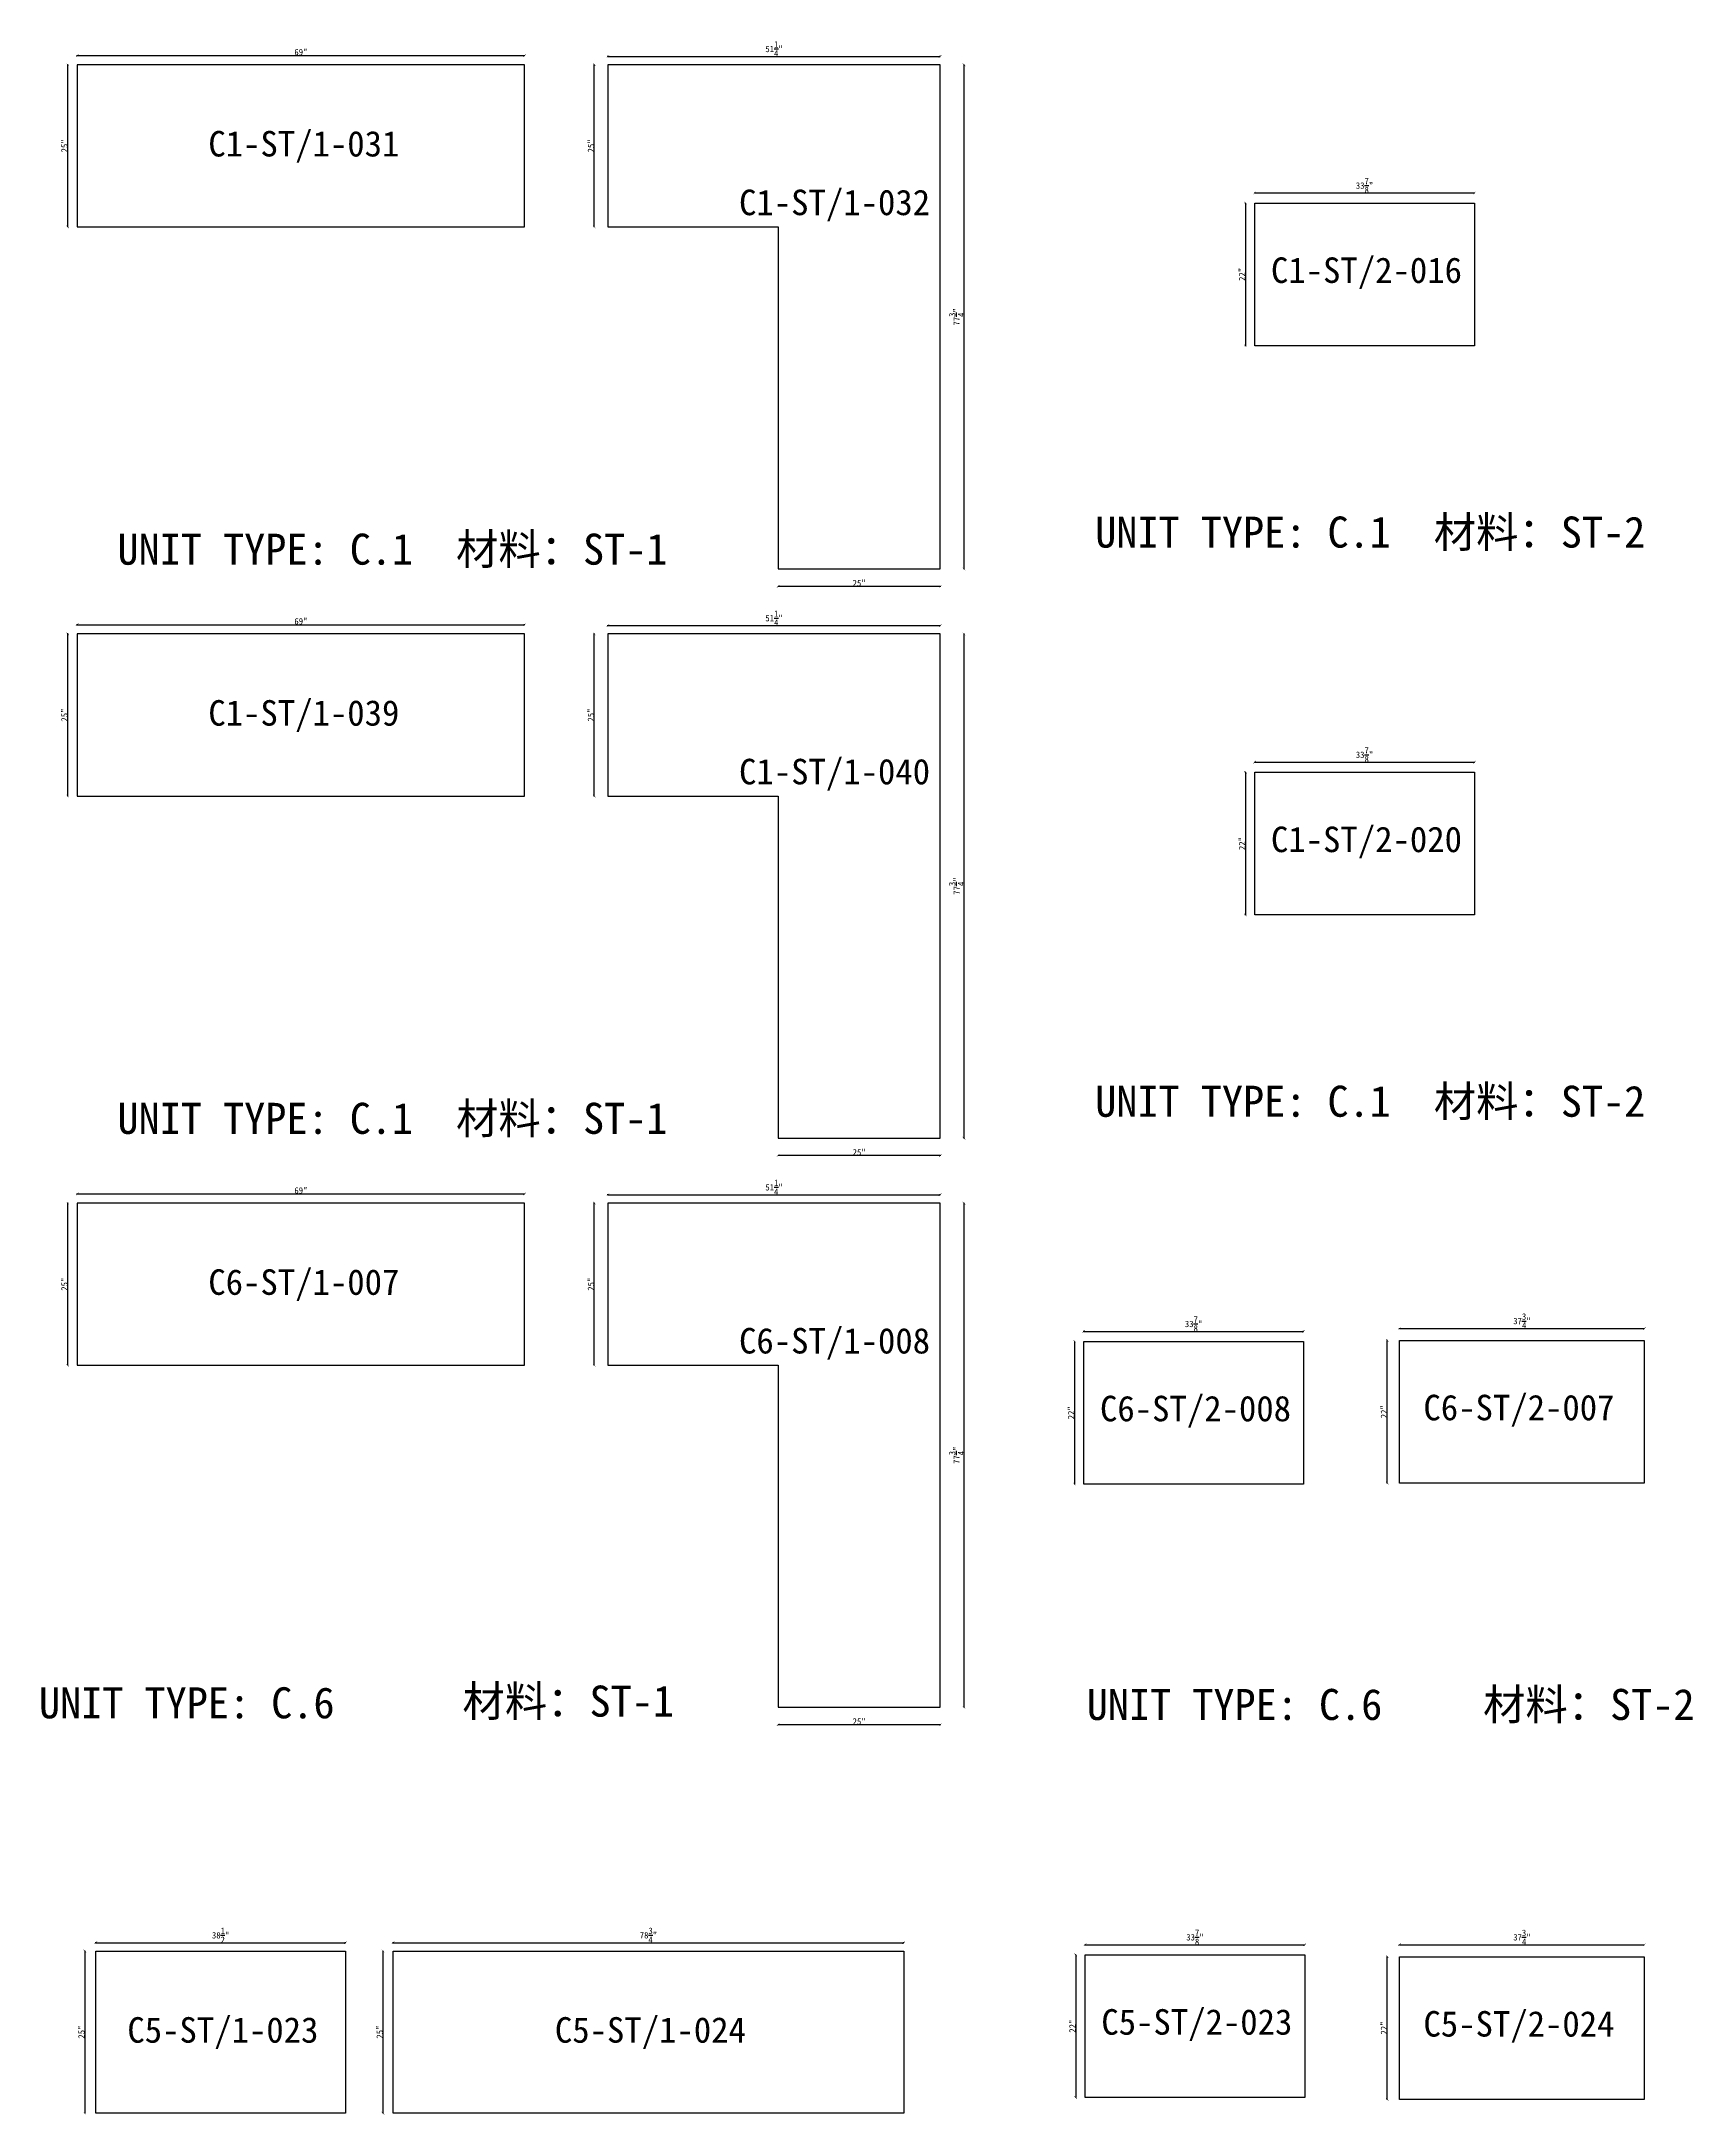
# Model space of a CAD drawing. Header units: millimetres. Extents: x -46962 to 137822, y -48342 to 2116.
# Drawn here: x 114616 to 121083, y -12556 to -4435 of the extents above; entities that cross this region are included whole.
import ezdxf
from ezdxf.enums import TextEntityAlignment as Align

# ---------------------------------------------------------------- set-up
doc = ezdxf.new("R2010")
doc.units = ezdxf.units.MM
doc.layers.add('COUNTERTOP_NUMBER', color=3, linetype='Continuous')
doc.layers.add('COUNTERTOPS', color=7, linetype='Continuous')
doc.styles.add('样式 1', font='')
doc.styles.get('样式 1').set_extended_font_data('NSimSun')
doc.dimstyles.new('副本 ISO-25', dxfattribs={"dimtxt": 25, "dimasz": 10, "dimexe": 1.5, "dimexo": 0.5, "dimtad": 1, "dimlfac": 0.03937, "dimlunit": 5, "dimtxsty": '样式 1', "dimblk": 'ARCHTICK', "dimcen": 2.5, "dimclrd": 256, "dimclrt": 1, "dimazin": 3, "dimtfac": 1, "dimtmove": 0, "dimatfit": 3, "dimfxlon": 1})

# ---------------------------------------------------------------- blocks, each defined once
blk = doc.blocks.new('_ArchTick')
at = {"color": 0, "linetype": 'ByBlock', "const_width": 0.15}
blk.add_lwpolyline([(-0.5, -0.5), (0.5, 0.5)], dxfattribs=at)
blk = doc.blocks.new('*D1786')
at = {"color": 0, "lineweight": -2, "transparency": 16777216}
for p, q in [((114719.8, -4526.8), (114717.3, -4526.8)), ((114719.8, -5161.8), (114717.3, -5161.8))]:
    blk.add_line(p, q, dxfattribs=at)
at = {"lineweight": -2, "transparency": 16777216}
blk.add_line((114718.8, -5161.8), (114718.8, -4526.8), dxfattribs=at)
at = {"layer": 'Defpoints', "color": 0, "transparency": 16777216}
for p in [(114718.8, -4526.8), (114755.8, -4526.8), (114755.8, -5161.8)]:
    blk.add_point(p, dxfattribs=at)
at = {"lineweight": -2, "transparency": 16777216, "xscale": 10, "yscale": 10, "zscale": 10}
for p, rotation in [((114718.8, -4526.8), 90), ((114718.8, -5161.8), 270)]:
    blk.add_blockref('_ArchTick', p, dxfattribs=dict(at, rotation=rotation))
at = {"color": 1, "transparency": 16777216, "insert": (114705.7, -4844.3), "char_height": 25, "attachment_point": 5, "rotation": 90, "style": '样式 1'}
blk.add_mtext('\\A1;25"', dxfattribs=at)
blk = doc.blocks.new('*D1787')
at = {"color": 0, "lineweight": -2, "transparency": 16777216}
for p, q in [((114755.8, -4491.5), (114755.8, -4489)), ((116508.4, -4491.5), (116508.4, -4489))]:
    blk.add_line(p, q, dxfattribs=at)
at = {"lineweight": -2, "transparency": 16777216}
blk.add_line((114755.8, -4490.5), (116508.4, -4490.5), dxfattribs=at)
at = {"layer": 'Defpoints', "color": 0, "transparency": 16777216}
for p in [(114755.8, -4526.8), (116508.4, -4490.5), (116508.4, -4526.8)]:
    blk.add_point(p, dxfattribs=at)
at = {"lineweight": -2, "transparency": 16777216, "xscale": 10, "yscale": 10, "zscale": 10, "rotation": 180}
blk.add_blockref('_ArchTick', (114755.8, -4490.5), dxfattribs=at)
at = {"lineweight": -2, "transparency": 16777216, "xscale": 10, "yscale": 10, "zscale": 10}
blk.add_blockref('_ArchTick', (116508.4, -4490.5), dxfattribs=at)
at = {"color": 1, "transparency": 16777216, "insert": (115632.1, -4477.3), "char_height": 25, "attachment_point": 5, "style": '样式 1'}
blk.add_mtext('\\A1;69"', dxfattribs=at)
blk = doc.blocks.new('*D1788')
at = {"color": 0, "lineweight": -2, "transparency": 16777216}
for p, q in [((116834.7, -4494.7), (116834.7, -4492.2)), ((118136.4, -4494.7), (118136.4, -4492.2))]:
    blk.add_line(p, q, dxfattribs=at)
at = {"lineweight": -2, "transparency": 16777216}
blk.add_line((116834.7, -4493.7), (118136.4, -4493.7), dxfattribs=at)
at = {"layer": 'Defpoints', "color": 0, "transparency": 16777216}
for p in [(116834.7, -4526.8), (118136.4, -4493.7), (118136.4, -4526.8)]:
    blk.add_point(p, dxfattribs=at)
at = {"lineweight": -2, "transparency": 16777216, "xscale": 10, "yscale": 10, "zscale": 10, "rotation": 180}
blk.add_blockref('_ArchTick', (116834.7, -4493.7), dxfattribs=at)
at = {"lineweight": -2, "transparency": 16777216, "xscale": 10, "yscale": 10, "zscale": 10}
blk.add_blockref('_ArchTick', (118136.4, -4493.7), dxfattribs=at)
at = {"color": 1, "transparency": 16777216, "insert": (117485.5, -4464.6), "char_height": 25, "attachment_point": 5, "style": '样式 1'}
blk.add_mtext('\\A1;51{\\H1x;\\S1/4;}"', dxfattribs=at)
blk = doc.blocks.new('*D1789')
at = {"color": 0, "lineweight": -2, "transparency": 16777216}
for p, q in [((116782.2, -4526.8), (116779.7, -4526.8)), ((116782.2, -5161.8), (116779.7, -5161.8))]:
    blk.add_line(p, q, dxfattribs=at)
at = {"lineweight": -2, "transparency": 16777216}
blk.add_line((116781.2, -5161.8), (116781.2, -4526.8), dxfattribs=at)
at = {"layer": 'Defpoints', "color": 0, "transparency": 16777216}
for p in [(116781.2, -4526.8), (116834.7, -4526.8), (116834.7, -5161.8)]:
    blk.add_point(p, dxfattribs=at)
at = {"lineweight": -2, "transparency": 16777216, "xscale": 10, "yscale": 10, "zscale": 10}
for p, rotation in [((116781.2, -4526.8), 90), ((116781.2, -5161.8), 270)]:
    blk.add_blockref('_ArchTick', p, dxfattribs=dict(at, rotation=rotation))
at = {"color": 1, "transparency": 16777216, "insert": (116768.1, -4844.3), "char_height": 25, "attachment_point": 5, "rotation": 90, "style": '样式 1'}
blk.add_mtext('\\A1;25"', dxfattribs=at)
blk = doc.blocks.new('*D1790')
at = {"color": 0, "lineweight": -2, "transparency": 16777216}
for p, q in [((117501.4, -6569.1), (117501.4, -6571.6)), ((118136.4, -6569.1), (118136.4, -6571.6))]:
    blk.add_line(p, q, dxfattribs=at)
at = {"lineweight": -2, "transparency": 16777216}
blk.add_line((118136.4, -6570.1), (117501.4, -6570.1), dxfattribs=at)
at = {"layer": 'Defpoints', "color": 0, "transparency": 16777216}
for p in [(117501.4, -6501.7), (117501.4, -6570.1), (118136.4, -6501.7)]:
    blk.add_point(p, dxfattribs=at)
at = {"lineweight": -2, "transparency": 16777216, "xscale": 10, "yscale": 10, "zscale": 10, "rotation": 180}
blk.add_blockref('_ArchTick', (117501.4, -6570.1), dxfattribs=at)
at = {"lineweight": -2, "transparency": 16777216, "xscale": 10, "yscale": 10, "zscale": 10}
blk.add_blockref('_ArchTick', (118136.4, -6570.1), dxfattribs=at)
at = {"color": 1, "transparency": 16777216, "insert": (117818.9, -6556.9), "char_height": 25, "attachment_point": 5, "style": '样式 1'}
blk.add_mtext('\\A1;25"', dxfattribs=at)
blk = doc.blocks.new('*D1791')
at = {"color": 0, "lineweight": -2, "transparency": 16777216}
for p, q in [((118228.6, -4526.8), (118231.1, -4526.8)), ((118228.6, -6501.7), (118231.1, -6501.7))]:
    blk.add_line(p, q, dxfattribs=at)
at = {"lineweight": -2, "transparency": 16777216}
blk.add_line((118229.6, -6501.7), (118229.6, -4526.8), dxfattribs=at)
at = {"layer": 'Defpoints', "color": 0, "transparency": 16777216}
for p in [(118136.4, -4526.8), (118229.6, -4526.8), (118136.4, -6501.7)]:
    blk.add_point(p, dxfattribs=at)
at = {"lineweight": -2, "transparency": 16777216, "xscale": 10, "yscale": 10, "zscale": 10}
for p, rotation in [((118229.6, -4526.8), 90), ((118229.6, -6501.7), 270)]:
    blk.add_blockref('_ArchTick', p, dxfattribs=dict(at, rotation=rotation))
at = {"color": 1, "transparency": 16777216, "insert": (118200.5, -5514.2), "char_height": 25, "attachment_point": 5, "rotation": 90, "style": '样式 1'}
blk.add_mtext('\\A1;77{\\H1x;\\S3/4;}"', dxfattribs=at)
blk = doc.blocks.new('*D1792')
at = {"color": 0, "lineweight": -2, "transparency": 16777216}
for p, q in [((119368.3, -5029.9), (119368.3, -5027.4)), ((120228.7, -5029.9), (120228.7, -5027.4))]:
    blk.add_line(p, q, dxfattribs=at)
at = {"lineweight": -2, "transparency": 16777216}
blk.add_line((119368.3, -5028.9), (120228.7, -5028.9), dxfattribs=at)
at = {"layer": 'Defpoints', "color": 0, "transparency": 16777216}
for p in [(120228.7, -5028.9), (119368.3, -5068.3), (120228.7, -5068.3)]:
    blk.add_point(p, dxfattribs=at)
at = {"lineweight": -2, "transparency": 16777216, "xscale": 10, "yscale": 10, "zscale": 10, "rotation": 180}
blk.add_blockref('_ArchTick', (119368.3, -5028.9), dxfattribs=at)
at = {"lineweight": -2, "transparency": 16777216, "xscale": 10, "yscale": 10, "zscale": 10}
blk.add_blockref('_ArchTick', (120228.7, -5028.9), dxfattribs=at)
at = {"color": 1, "transparency": 16777216, "insert": (119798.5, -4999.8), "char_height": 25, "attachment_point": 5, "style": '样式 1'}
blk.add_mtext('\\A1;33{\\H1x;\\S7/8;}"', dxfattribs=at)
blk = doc.blocks.new('*D1766')
at = {"color": 0, "lineweight": -2, "transparency": 16777216}
for p, q in [((119332.7, -5068.3), (119330.2, -5068.3)), ((119332.7, -5627.1), (119330.2, -5627.1))]:
    blk.add_line(p, q, dxfattribs=at)
at = {"lineweight": -2, "transparency": 16777216}
blk.add_line((119331.7, -5068.3), (119331.7, -5627.1), dxfattribs=at)
at = {"layer": 'Defpoints', "color": 0, "transparency": 16777216}
for p in [(119368.3, -5068.3), (119331.7, -5627.1), (119368.3, -5627.1)]:
    blk.add_point(p, dxfattribs=at)
at = {"lineweight": -2, "transparency": 16777216, "xscale": 10, "yscale": 10, "zscale": 10}
for p, rotation in [((119331.7, -5068.3), 90), ((119331.7, -5627.1), 270)]:
    blk.add_blockref('_ArchTick', p, dxfattribs=dict(at, rotation=rotation))
at = {"color": 1, "transparency": 16777216, "insert": (119318.5, -5347.7), "char_height": 25, "attachment_point": 5, "rotation": 90, "style": '样式 1'}
blk.add_mtext('\\A1;22"', dxfattribs=at)
blk = doc.blocks.new('*D1684')
at = {"color": 0, "lineweight": -2, "transparency": 16777216}
for p, q in [((114719.8, -6756.4), (114717.3, -6756.4)), ((114719.8, -7391.4), (114717.3, -7391.4))]:
    blk.add_line(p, q, dxfattribs=at)
at = {"lineweight": -2, "transparency": 16777216}
blk.add_line((114718.8, -7391.4), (114718.8, -6756.4), dxfattribs=at)
at = {"layer": 'Defpoints', "color": 0, "transparency": 16777216}
for p in [(114718.8, -6756.4), (114755.8, -6756.4), (114755.8, -7391.4)]:
    blk.add_point(p, dxfattribs=at)
at = {"lineweight": -2, "transparency": 16777216, "xscale": 10, "yscale": 10, "zscale": 10}
for p, rotation in [((114718.8, -6756.4), 90), ((114718.8, -7391.4), 270)]:
    blk.add_blockref('_ArchTick', p, dxfattribs=dict(at, rotation=rotation))
at = {"color": 1, "transparency": 16777216, "insert": (114705.7, -7073.9), "char_height": 25, "attachment_point": 5, "rotation": 90, "style": '样式 1'}
blk.add_mtext('\\A1;25"', dxfattribs=at)
blk = doc.blocks.new('*D1685')
at = {"color": 0, "lineweight": -2, "transparency": 16777216}
for p, q in [((114755.8, -6721), (114755.8, -6718.5)), ((116508.4, -6721), (116508.4, -6718.5))]:
    blk.add_line(p, q, dxfattribs=at)
at = {"lineweight": -2, "transparency": 16777216}
blk.add_line((114755.8, -6720), (116508.4, -6720), dxfattribs=at)
at = {"layer": 'Defpoints', "color": 0, "transparency": 16777216}
for p in [(116508.4, -6720), (114755.8, -6756.4), (116508.4, -6756.4)]:
    blk.add_point(p, dxfattribs=at)
at = {"lineweight": -2, "transparency": 16777216, "xscale": 10, "yscale": 10, "zscale": 10, "rotation": 180}
blk.add_blockref('_ArchTick', (114755.8, -6720), dxfattribs=at)
at = {"lineweight": -2, "transparency": 16777216, "xscale": 10, "yscale": 10, "zscale": 10}
blk.add_blockref('_ArchTick', (116508.4, -6720), dxfattribs=at)
at = {"color": 1, "transparency": 16777216, "insert": (115632.1, -6706.9), "char_height": 25, "attachment_point": 5, "style": '样式 1'}
blk.add_mtext('\\A1;69"', dxfattribs=at)
blk = doc.blocks.new('*D1686')
at = {"color": 0, "lineweight": -2, "transparency": 16777216}
for p, q in [((116834.7, -6724.2), (116834.7, -6721.7)), ((118136.4, -6724.2), (118136.4, -6721.7))]:
    blk.add_line(p, q, dxfattribs=at)
at = {"lineweight": -2, "transparency": 16777216}
blk.add_line((116834.7, -6723.2), (118136.4, -6723.2), dxfattribs=at)
at = {"layer": 'Defpoints', "color": 0, "transparency": 16777216}
for p in [(118136.4, -6723.2), (116834.7, -6756.4), (118136.4, -6756.4)]:
    blk.add_point(p, dxfattribs=at)
at = {"lineweight": -2, "transparency": 16777216, "xscale": 10, "yscale": 10, "zscale": 10, "rotation": 180}
blk.add_blockref('_ArchTick', (116834.7, -6723.2), dxfattribs=at)
at = {"lineweight": -2, "transparency": 16777216, "xscale": 10, "yscale": 10, "zscale": 10}
blk.add_blockref('_ArchTick', (118136.4, -6723.2), dxfattribs=at)
at = {"color": 1, "transparency": 16777216, "insert": (117485.5, -6694.2), "char_height": 25, "attachment_point": 5, "style": '样式 1'}
blk.add_mtext('\\A1;51{\\H1x;\\S1/4;}"', dxfattribs=at)
blk = doc.blocks.new('*D1687')
at = {"color": 0, "lineweight": -2, "transparency": 16777216}
for p, q in [((116782.2, -6756.4), (116779.7, -6756.4)), ((116782.2, -7391.4), (116779.7, -7391.4))]:
    blk.add_line(p, q, dxfattribs=at)
at = {"lineweight": -2, "transparency": 16777216}
blk.add_line((116781.2, -7391.4), (116781.2, -6756.4), dxfattribs=at)
at = {"layer": 'Defpoints', "color": 0, "transparency": 16777216}
for p in [(116781.2, -6756.4), (116834.7, -6756.4), (116834.7, -7391.4)]:
    blk.add_point(p, dxfattribs=at)
at = {"lineweight": -2, "transparency": 16777216, "xscale": 10, "yscale": 10, "zscale": 10}
for p, rotation in [((116781.2, -6756.4), 90), ((116781.2, -7391.4), 270)]:
    blk.add_blockref('_ArchTick', p, dxfattribs=dict(at, rotation=rotation))
at = {"color": 1, "transparency": 16777216, "insert": (116768.1, -7073.9), "char_height": 25, "attachment_point": 5, "rotation": 90, "style": '样式 1'}
blk.add_mtext('\\A1;25"', dxfattribs=at)
blk = doc.blocks.new('*D1688')
at = {"color": 0, "lineweight": -2, "transparency": 16777216}
for p, q in [((117501.4, -8798.6), (117501.4, -8801.1)), ((118136.4, -8798.6), (118136.4, -8801.1))]:
    blk.add_line(p, q, dxfattribs=at)
at = {"lineweight": -2, "transparency": 16777216}
blk.add_line((118136.4, -8799.6), (117501.4, -8799.6), dxfattribs=at)
at = {"layer": 'Defpoints', "color": 0, "transparency": 16777216}
for p in [(117501.4, -8731.2), (118136.4, -8731.2), (117501.4, -8799.6)]:
    blk.add_point(p, dxfattribs=at)
at = {"lineweight": -2, "transparency": 16777216, "xscale": 10, "yscale": 10, "zscale": 10, "rotation": 180}
blk.add_blockref('_ArchTick', (117501.4, -8799.6), dxfattribs=at)
at = {"lineweight": -2, "transparency": 16777216, "xscale": 10, "yscale": 10, "zscale": 10}
blk.add_blockref('_ArchTick', (118136.4, -8799.6), dxfattribs=at)
at = {"color": 1, "transparency": 16777216, "insert": (117818.9, -8786.5), "char_height": 25, "attachment_point": 5, "style": '样式 1'}
blk.add_mtext('\\A1;25"', dxfattribs=at)
blk = doc.blocks.new('*D1689')
at = {"color": 0, "lineweight": -2, "transparency": 16777216}
for p, q in [((118228.6, -6756.4), (118231.1, -6756.4)), ((118228.6, -8731.2), (118231.1, -8731.2))]:
    blk.add_line(p, q, dxfattribs=at)
at = {"lineweight": -2, "transparency": 16777216}
blk.add_line((118229.6, -8731.2), (118229.6, -6756.4), dxfattribs=at)
at = {"layer": 'Defpoints', "color": 0, "transparency": 16777216}
for p in [(118136.4, -6756.4), (118229.6, -6756.4), (118136.4, -8731.2)]:
    blk.add_point(p, dxfattribs=at)
at = {"lineweight": -2, "transparency": 16777216, "xscale": 10, "yscale": 10, "zscale": 10}
for p, rotation in [((118229.6, -6756.4), 90), ((118229.6, -8731.2), 270)]:
    blk.add_blockref('_ArchTick', p, dxfattribs=dict(at, rotation=rotation))
at = {"color": 1, "transparency": 16777216, "insert": (118200.5, -7743.8), "char_height": 25, "attachment_point": 5, "rotation": 90, "style": '样式 1'}
blk.add_mtext('\\A1;77{\\H1x;\\S3/4;}"', dxfattribs=at)
blk = doc.blocks.new('*D1690')
at = {"color": 0, "lineweight": -2, "transparency": 16777216}
for p, q in [((119368.3, -7259.5), (119368.3, -7257)), ((120228.7, -7259.5), (120228.7, -7257))]:
    blk.add_line(p, q, dxfattribs=at)
at = {"lineweight": -2, "transparency": 16777216}
blk.add_line((119368.3, -7258.5), (120228.7, -7258.5), dxfattribs=at)
at = {"layer": 'Defpoints', "color": 0, "transparency": 16777216}
for p in [(119368.3, -7297.9), (120228.7, -7258.5), (120228.7, -7297.9)]:
    blk.add_point(p, dxfattribs=at)
at = {"lineweight": -2, "transparency": 16777216, "xscale": 10, "yscale": 10, "zscale": 10, "rotation": 180}
blk.add_blockref('_ArchTick', (119368.3, -7258.5), dxfattribs=at)
at = {"lineweight": -2, "transparency": 16777216, "xscale": 10, "yscale": 10, "zscale": 10}
blk.add_blockref('_ArchTick', (120228.7, -7258.5), dxfattribs=at)
at = {"color": 1, "transparency": 16777216, "insert": (119798.5, -7229.4), "char_height": 25, "attachment_point": 5, "style": '样式 1'}
blk.add_mtext('\\A1;33{\\H1x;\\S7/8;}"', dxfattribs=at)
blk = doc.blocks.new('*D1691')
at = {"color": 0, "lineweight": -2, "transparency": 16777216}
for p, q in [((119332.7, -7297.9), (119330.2, -7297.9)), ((119332.7, -7856.7), (119330.2, -7856.7))]:
    blk.add_line(p, q, dxfattribs=at)
at = {"lineweight": -2, "transparency": 16777216}
blk.add_line((119331.7, -7297.9), (119331.7, -7856.7), dxfattribs=at)
at = {"layer": 'Defpoints', "color": 0, "transparency": 16777216}
for p in [(119368.3, -7297.9), (119331.7, -7856.7), (119368.3, -7856.7)]:
    blk.add_point(p, dxfattribs=at)
at = {"lineweight": -2, "transparency": 16777216, "xscale": 10, "yscale": 10, "zscale": 10}
for p, rotation in [((119331.7, -7297.9), 90), ((119331.7, -7856.7), 270)]:
    blk.add_blockref('_ArchTick', p, dxfattribs=dict(at, rotation=rotation))
at = {"color": 1, "transparency": 16777216, "insert": (119318.5, -7577.3), "char_height": 25, "attachment_point": 5, "rotation": 90, "style": '样式 1'}
blk.add_mtext('\\A1;22"', dxfattribs=at)
blk = doc.blocks.new('*D1862')
at = {"color": 0, "lineweight": -2, "transparency": 16777216}
for p, q in [((114828.6, -11883.8), (114828.6, -11881.3)), ((115806.5, -11883.8), (115806.5, -11881.3))]:
    blk.add_line(p, q, dxfattribs=at)
at = {"lineweight": -2, "transparency": 16777216}
blk.add_line((114828.6, -11882.8), (115806.5, -11882.8), dxfattribs=at)
at = {"layer": 'Defpoints', "color": 0, "transparency": 16777216}
for p in [(114828.6, -11915.5), (115806.5, -11882.8), (115806.5, -11915.5)]:
    blk.add_point(p, dxfattribs=at)
at = {"lineweight": -2, "transparency": 16777216, "xscale": 10, "yscale": 10, "zscale": 10, "rotation": 180}
blk.add_blockref('_ArchTick', (114828.6, -11882.8), dxfattribs=at)
at = {"lineweight": -2, "transparency": 16777216, "xscale": 10, "yscale": 10, "zscale": 10}
blk.add_blockref('_ArchTick', (115806.5, -11882.8), dxfattribs=at)
at = {"color": 1, "transparency": 16777216, "insert": (115317.6, -11853.8), "char_height": 25, "attachment_point": 5, "style": '样式 1'}
blk.add_mtext('\\A1;38{\\H1x;\\S1/2;}"', dxfattribs=at)
blk = doc.blocks.new('*D1863')
at = {"color": 0, "lineweight": -2, "transparency": 16777216}
for p, q in [((114786.7, -11915.5), (114784.2, -11915.5)), ((114786.7, -12550.5), (114784.2, -12550.5))]:
    blk.add_line(p, q, dxfattribs=at)
at = {"lineweight": -2, "transparency": 16777216}
blk.add_line((114785.7, -11915.5), (114785.7, -12550.5), dxfattribs=at)
at = {"layer": 'Defpoints', "color": 0, "transparency": 16777216}
for p in [(114828.6, -11915.5), (114785.7, -12550.5), (114828.6, -12550.5)]:
    blk.add_point(p, dxfattribs=at)
at = {"lineweight": -2, "transparency": 16777216, "xscale": 10, "yscale": 10, "zscale": 10}
for p, rotation in [((114785.7, -11915.5), 90), ((114785.7, -12550.5), 270)]:
    blk.add_blockref('_ArchTick', p, dxfattribs=dict(at, rotation=rotation))
at = {"color": 1, "transparency": 16777216, "insert": (114772.5, -12233), "char_height": 25, "attachment_point": 5, "rotation": 90, "style": '样式 1'}
blk.add_mtext('\\A1;25"', dxfattribs=at)
blk = doc.blocks.new('*D1864')
at = {"color": 0, "lineweight": -2, "transparency": 16777216}
for p, q in [((115993.3, -11883.8), (115993.3, -11881.3)), ((117993.5, -11883.8), (117993.5, -11881.3))]:
    blk.add_line(p, q, dxfattribs=at)
at = {"lineweight": -2, "transparency": 16777216}
blk.add_line((115993.3, -11882.8), (117993.5, -11882.8), dxfattribs=at)
at = {"layer": 'Defpoints', "color": 0, "transparency": 16777216}
for p in [(115993.3, -11915.5), (117993.5, -11882.8), (117993.5, -11915.5)]:
    blk.add_point(p, dxfattribs=at)
at = {"lineweight": -2, "transparency": 16777216, "xscale": 10, "yscale": 10, "zscale": 10, "rotation": 180}
blk.add_blockref('_ArchTick', (115993.3, -11882.8), dxfattribs=at)
at = {"lineweight": -2, "transparency": 16777216, "xscale": 10, "yscale": 10, "zscale": 10}
blk.add_blockref('_ArchTick', (117993.5, -11882.8), dxfattribs=at)
at = {"color": 1, "transparency": 16777216, "insert": (116993.4, -11853.7), "char_height": 25, "attachment_point": 5, "style": '样式 1'}
blk.add_mtext('\\A1;78{\\H1x;\\S3/4;}"', dxfattribs=at)
blk = doc.blocks.new('*D1865')
at = {"color": 0, "lineweight": -2, "transparency": 16777216}
for p, q in [((115954.9, -11915.5), (115952.4, -11915.5)), ((115954.9, -12550.5), (115952.4, -12550.5))]:
    blk.add_line(p, q, dxfattribs=at)
at = {"lineweight": -2, "transparency": 16777216}
blk.add_line((115953.9, -12550.5), (115953.9, -11915.5), dxfattribs=at)
at = {"layer": 'Defpoints', "color": 0, "transparency": 16777216}
for p in [(115953.9, -11915.5), (115993.3, -11915.5), (115993.3, -12550.5)]:
    blk.add_point(p, dxfattribs=at)
at = {"lineweight": -2, "transparency": 16777216, "xscale": 10, "yscale": 10, "zscale": 10}
for p, rotation in [((115953.9, -11915.5), 90), ((115953.9, -12550.5), 270)]:
    blk.add_blockref('_ArchTick', p, dxfattribs=dict(at, rotation=rotation))
at = {"color": 1, "transparency": 16777216, "insert": (115940.8, -12233), "char_height": 25, "attachment_point": 5, "rotation": 90, "style": '样式 1'}
blk.add_mtext('\\A1;25"', dxfattribs=at)
blk = doc.blocks.new('*D1866')
at = {"color": 0, "lineweight": -2, "transparency": 16777216}
for p, q in [((118703.8, -11891.8), (118703.8, -11889.3)), ((119564.3, -11891.8), (119564.3, -11889.3))]:
    blk.add_line(p, q, dxfattribs=at)
at = {"lineweight": -2, "transparency": 16777216}
blk.add_line((118703.8, -11890.8), (119564.3, -11890.8), dxfattribs=at)
at = {"layer": 'Defpoints', "color": 0, "transparency": 16777216}
for p in [(118703.8, -11930.3), (119564.3, -11890.8), (119564.3, -11930.3)]:
    blk.add_point(p, dxfattribs=at)
at = {"lineweight": -2, "transparency": 16777216, "xscale": 10, "yscale": 10, "zscale": 10, "rotation": 180}
blk.add_blockref('_ArchTick', (118703.8, -11890.8), dxfattribs=at)
at = {"lineweight": -2, "transparency": 16777216, "xscale": 10, "yscale": 10, "zscale": 10}
blk.add_blockref('_ArchTick', (119564.3, -11890.8), dxfattribs=at)
at = {"color": 1, "transparency": 16777216, "insert": (119134.1, -11861.7), "char_height": 25, "attachment_point": 5, "style": '样式 1'}
blk.add_mtext('\\A1;33{\\H1x;\\S7/8;}"', dxfattribs=at)
blk = doc.blocks.new('*D1867')
at = {"color": 0, "lineweight": -2, "transparency": 16777216}
for p, q in [((118668.2, -11930.3), (118665.7, -11930.3)), ((118668.2, -12489.1), (118665.7, -12489.1))]:
    blk.add_line(p, q, dxfattribs=at)
at = {"lineweight": -2, "transparency": 16777216}
blk.add_line((118667.2, -11930.3), (118667.2, -12489.1), dxfattribs=at)
at = {"layer": 'Defpoints', "color": 0, "transparency": 16777216}
for p in [(118703.8, -11930.3), (118667.2, -12489.1), (118703.8, -12489.1)]:
    blk.add_point(p, dxfattribs=at)
at = {"lineweight": -2, "transparency": 16777216, "xscale": 10, "yscale": 10, "zscale": 10}
for p, rotation in [((118667.2, -11930.3), 90), ((118667.2, -12489.1), 270)]:
    blk.add_blockref('_ArchTick', p, dxfattribs=dict(at, rotation=rotation))
at = {"color": 1, "transparency": 16777216, "insert": (118654.1, -12209.7), "char_height": 25, "attachment_point": 5, "rotation": 90, "style": '样式 1'}
blk.add_mtext('\\A1;22"', dxfattribs=at)
blk = doc.blocks.new('*D1868')
at = {"color": 0, "lineweight": -2, "transparency": 16777216}
for p, q in [((119935.6, -11891.8), (119935.6, -11889.3)), ((120894.5, -11891.8), (120894.5, -11889.3))]:
    blk.add_line(p, q, dxfattribs=at)
at = {"lineweight": -2, "transparency": 16777216}
blk.add_line((119935.6, -11890.8), (120894.5, -11890.8), dxfattribs=at)
at = {"layer": 'Defpoints', "color": 0, "transparency": 16777216}
for p in [(120894.5, -11890.8), (119935.6, -11937.7), (120894.5, -11937.7)]:
    blk.add_point(p, dxfattribs=at)
at = {"lineweight": -2, "transparency": 16777216, "xscale": 10, "yscale": 10, "zscale": 10, "rotation": 180}
blk.add_blockref('_ArchTick', (119935.6, -11890.8), dxfattribs=at)
at = {"lineweight": -2, "transparency": 16777216, "xscale": 10, "yscale": 10, "zscale": 10}
blk.add_blockref('_ArchTick', (120894.5, -11890.8), dxfattribs=at)
at = {"color": 1, "transparency": 16777216, "insert": (120415.1, -11861.7), "char_height": 25, "attachment_point": 5, "style": '样式 1'}
blk.add_mtext('\\A1;37{\\H1x;\\S3/4;}"', dxfattribs=at)
blk = doc.blocks.new('*D1869')
at = {"color": 0, "lineweight": -2, "transparency": 16777216}
for p, q in [((119888.5, -11937.7), (119886, -11937.7)), ((119888.5, -12496.5), (119886, -12496.5))]:
    blk.add_line(p, q, dxfattribs=at)
at = {"lineweight": -2, "transparency": 16777216}
blk.add_line((119887.5, -12496.5), (119887.5, -11937.7), dxfattribs=at)
at = {"layer": 'Defpoints', "color": 0, "transparency": 16777216}
for p in [(119887.5, -11937.7), (119935.6, -11937.7), (119935.6, -12496.5)]:
    blk.add_point(p, dxfattribs=at)
at = {"lineweight": -2, "transparency": 16777216, "xscale": 10, "yscale": 10, "zscale": 10}
for p, rotation in [((119887.5, -11937.7), 90), ((119887.5, -12496.5), 270)]:
    blk.add_blockref('_ArchTick', p, dxfattribs=dict(at, rotation=rotation))
at = {"color": 1, "transparency": 16777216, "insert": (119874.4, -12217.1), "char_height": 25, "attachment_point": 5, "rotation": 90, "style": '样式 1'}
blk.add_mtext('\\A1;22"', dxfattribs=at)
blk = doc.blocks.new('*D1870')
at = {"color": 0, "lineweight": -2, "transparency": 16777216}
for p, q in [((114719.8, -8985.9), (114717.3, -8985.9)), ((114719.8, -9620.9), (114717.3, -9620.9))]:
    blk.add_line(p, q, dxfattribs=at)
at = {"lineweight": -2, "transparency": 16777216}
blk.add_line((114718.8, -9620.9), (114718.8, -8985.9), dxfattribs=at)
at = {"layer": 'Defpoints', "color": 0, "transparency": 16777216}
for p in [(114718.8, -8985.9), (114755.8, -8985.9), (114755.8, -9620.9)]:
    blk.add_point(p, dxfattribs=at)
at = {"lineweight": -2, "transparency": 16777216, "xscale": 10, "yscale": 10, "zscale": 10}
for p, rotation in [((114718.8, -8985.9), 90), ((114718.8, -9620.9), 270)]:
    blk.add_blockref('_ArchTick', p, dxfattribs=dict(at, rotation=rotation))
at = {"color": 1, "transparency": 16777216, "insert": (114705.7, -9303.4), "char_height": 25, "attachment_point": 5, "rotation": 90, "style": '样式 1'}
blk.add_mtext('\\A1;25"', dxfattribs=at)
blk = doc.blocks.new('*D1871')
at = {"color": 0, "lineweight": -2, "transparency": 16777216}
for p, q in [((114755.8, -8950.6), (114755.8, -8948.1)), ((116508.4, -8950.6), (116508.4, -8948.1))]:
    blk.add_line(p, q, dxfattribs=at)
at = {"lineweight": -2, "transparency": 16777216}
blk.add_line((114755.8, -8949.6), (116508.4, -8949.6), dxfattribs=at)
at = {"layer": 'Defpoints', "color": 0, "transparency": 16777216}
for p in [(114755.8, -8985.9), (116508.4, -8949.6), (116508.4, -8985.9)]:
    blk.add_point(p, dxfattribs=at)
at = {"lineweight": -2, "transparency": 16777216, "xscale": 10, "yscale": 10, "zscale": 10, "rotation": 180}
blk.add_blockref('_ArchTick', (114755.8, -8949.6), dxfattribs=at)
at = {"lineweight": -2, "transparency": 16777216, "xscale": 10, "yscale": 10, "zscale": 10}
blk.add_blockref('_ArchTick', (116508.4, -8949.6), dxfattribs=at)
at = {"color": 1, "transparency": 16777216, "insert": (115632.1, -8936.5), "char_height": 25, "attachment_point": 5, "style": '样式 1'}
blk.add_mtext('\\A1;69"', dxfattribs=at)
blk = doc.blocks.new('*D1872')
at = {"color": 0, "lineweight": -2, "transparency": 16777216}
for p, q in [((116834.7, -8953.8), (116834.7, -8951.3)), ((118136.4, -8953.8), (118136.4, -8951.3))]:
    blk.add_line(p, q, dxfattribs=at)
at = {"lineweight": -2, "transparency": 16777216}
blk.add_line((116834.7, -8952.8), (118136.4, -8952.8), dxfattribs=at)
at = {"layer": 'Defpoints', "color": 0, "transparency": 16777216}
for p in [(116834.7, -8985.9), (118136.4, -8952.8), (118136.4, -8985.9)]:
    blk.add_point(p, dxfattribs=at)
at = {"lineweight": -2, "transparency": 16777216, "xscale": 10, "yscale": 10, "zscale": 10, "rotation": 180}
blk.add_blockref('_ArchTick', (116834.7, -8952.8), dxfattribs=at)
at = {"lineweight": -2, "transparency": 16777216, "xscale": 10, "yscale": 10, "zscale": 10}
blk.add_blockref('_ArchTick', (118136.4, -8952.8), dxfattribs=at)
at = {"color": 1, "transparency": 16777216, "insert": (117485.5, -8923.8), "char_height": 25, "attachment_point": 5, "style": '样式 1'}
blk.add_mtext('\\A1;51{\\H1x;\\S1/4;}"', dxfattribs=at)
blk = doc.blocks.new('*D1873')
at = {"color": 0, "lineweight": -2, "transparency": 16777216}
for p, q in [((116782.2, -8985.9), (116779.7, -8985.9)), ((116782.2, -9620.9), (116779.7, -9620.9))]:
    blk.add_line(p, q, dxfattribs=at)
at = {"lineweight": -2, "transparency": 16777216}
blk.add_line((116781.2, -9620.9), (116781.2, -8985.9), dxfattribs=at)
at = {"layer": 'Defpoints', "color": 0, "transparency": 16777216}
for p in [(116781.2, -8985.9), (116834.7, -8985.9), (116834.7, -9620.9)]:
    blk.add_point(p, dxfattribs=at)
at = {"lineweight": -2, "transparency": 16777216, "xscale": 10, "yscale": 10, "zscale": 10}
for p, rotation in [((116781.2, -8985.9), 90), ((116781.2, -9620.9), 270)]:
    blk.add_blockref('_ArchTick', p, dxfattribs=dict(at, rotation=rotation))
at = {"color": 1, "transparency": 16777216, "insert": (116768.1, -9303.4), "char_height": 25, "attachment_point": 5, "rotation": 90, "style": '样式 1'}
blk.add_mtext('\\A1;25"', dxfattribs=at)
blk = doc.blocks.new('*D1874')
at = {"color": 0, "lineweight": -2, "transparency": 16777216}
for p, q in [((117501.4, -11028.2), (117501.4, -11030.7)), ((118136.4, -11028.2), (118136.4, -11030.7))]:
    blk.add_line(p, q, dxfattribs=at)
at = {"lineweight": -2, "transparency": 16777216}
blk.add_line((118136.4, -11029.2), (117501.4, -11029.2), dxfattribs=at)
at = {"layer": 'Defpoints', "color": 0, "transparency": 16777216}
for p in [(117501.4, -10960.8), (118136.4, -10960.8), (117501.4, -11029.2)]:
    blk.add_point(p, dxfattribs=at)
at = {"lineweight": -2, "transparency": 16777216, "xscale": 10, "yscale": 10, "zscale": 10, "rotation": 180}
blk.add_blockref('_ArchTick', (117501.4, -11029.2), dxfattribs=at)
at = {"lineweight": -2, "transparency": 16777216, "xscale": 10, "yscale": 10, "zscale": 10}
blk.add_blockref('_ArchTick', (118136.4, -11029.2), dxfattribs=at)
at = {"color": 1, "transparency": 16777216, "insert": (117818.9, -11016.1), "char_height": 25, "attachment_point": 5, "style": '样式 1'}
blk.add_mtext('\\A1;25"', dxfattribs=at)
blk = doc.blocks.new('*D1875')
at = {"color": 0, "lineweight": -2, "transparency": 16777216}
for p, q in [((118228.6, -8985.9), (118231.1, -8985.9)), ((118228.6, -10960.8), (118231.1, -10960.8))]:
    blk.add_line(p, q, dxfattribs=at)
at = {"lineweight": -2, "transparency": 16777216}
blk.add_line((118229.6, -10960.8), (118229.6, -8985.9), dxfattribs=at)
at = {"layer": 'Defpoints', "color": 0, "transparency": 16777216}
for p in [(118136.4, -8985.9), (118229.6, -8985.9), (118136.4, -10960.8)]:
    blk.add_point(p, dxfattribs=at)
at = {"lineweight": -2, "transparency": 16777216, "xscale": 10, "yscale": 10, "zscale": 10}
for p, rotation in [((118229.6, -8985.9), 90), ((118229.6, -10960.8), 270)]:
    blk.add_blockref('_ArchTick', p, dxfattribs=dict(at, rotation=rotation))
at = {"color": 1, "transparency": 16777216, "insert": (118200.5, -9973.4), "char_height": 25, "attachment_point": 5, "rotation": 90, "style": '样式 1'}
blk.add_mtext('\\A1;77{\\H1x;\\S3/4;}"', dxfattribs=at)
blk = doc.blocks.new('*D1876')
at = {"color": 0, "lineweight": -2, "transparency": 16777216}
for p, q in [((118698.7, -9489.1), (118698.7, -9486.6)), ((119559.1, -9489.1), (119559.1, -9486.6))]:
    blk.add_line(p, q, dxfattribs=at)
at = {"lineweight": -2, "transparency": 16777216}
blk.add_line((118698.7, -9488.1), (119559.1, -9488.1), dxfattribs=at)
at = {"layer": 'Defpoints', "color": 0, "transparency": 16777216}
for p in [(119559.1, -9488.1), (118698.7, -9527.5), (119559.1, -9527.5)]:
    blk.add_point(p, dxfattribs=at)
at = {"lineweight": -2, "transparency": 16777216, "xscale": 10, "yscale": 10, "zscale": 10, "rotation": 180}
blk.add_blockref('_ArchTick', (118698.7, -9488.1), dxfattribs=at)
at = {"lineweight": -2, "transparency": 16777216, "xscale": 10, "yscale": 10, "zscale": 10}
blk.add_blockref('_ArchTick', (119559.1, -9488.1), dxfattribs=at)
at = {"color": 1, "transparency": 16777216, "insert": (119128.9, -9459), "char_height": 25, "attachment_point": 5, "style": '样式 1'}
blk.add_mtext('\\A1;33{\\H1x;\\S7/8;}"', dxfattribs=at)
blk = doc.blocks.new('*D1877')
at = {"color": 0, "lineweight": -2, "transparency": 16777216}
for p, q in [((118663, -9527.5), (118660.5, -9527.5)), ((118663, -10086.3), (118660.5, -10086.3))]:
    blk.add_line(p, q, dxfattribs=at)
at = {"lineweight": -2, "transparency": 16777216}
blk.add_line((118662, -9527.5), (118662, -10086.3), dxfattribs=at)
at = {"layer": 'Defpoints', "color": 0, "transparency": 16777216}
for p in [(118698.7, -9527.5), (118662, -10086.3), (118698.7, -10086.3)]:
    blk.add_point(p, dxfattribs=at)
at = {"lineweight": -2, "transparency": 16777216, "xscale": 10, "yscale": 10, "zscale": 10}
for p, rotation in [((118662, -9527.5), 90), ((118662, -10086.3), 270)]:
    blk.add_blockref('_ArchTick', p, dxfattribs=dict(at, rotation=rotation))
at = {"color": 1, "transparency": 16777216, "insert": (118648.9, -9806.9), "char_height": 25, "attachment_point": 5, "rotation": 90, "style": '样式 1'}
blk.add_mtext('\\A1;22"', dxfattribs=at)
blk = doc.blocks.new('*D1878')
at = {"color": 0, "lineweight": -2, "transparency": 16777216}
for p, q in [((119935.6, -9477.7), (119935.6, -9475.2)), ((120894.5, -9477.7), (120894.5, -9475.2))]:
    blk.add_line(p, q, dxfattribs=at)
at = {"lineweight": -2, "transparency": 16777216}
blk.add_line((119935.6, -9476.7), (120894.5, -9476.7), dxfattribs=at)
at = {"layer": 'Defpoints', "color": 0, "transparency": 16777216}
for p in [(120894.5, -9476.7), (119935.6, -9523.6), (120894.5, -9523.6)]:
    blk.add_point(p, dxfattribs=at)
at = {"lineweight": -2, "transparency": 16777216, "xscale": 10, "yscale": 10, "zscale": 10, "rotation": 180}
blk.add_blockref('_ArchTick', (119935.6, -9476.7), dxfattribs=at)
at = {"lineweight": -2, "transparency": 16777216, "xscale": 10, "yscale": 10, "zscale": 10}
blk.add_blockref('_ArchTick', (120894.5, -9476.7), dxfattribs=at)
at = {"color": 1, "transparency": 16777216, "insert": (120415.1, -9447.6), "char_height": 25, "attachment_point": 5, "style": '样式 1'}
blk.add_mtext('\\A1;37{\\H1x;\\S3/4;}"', dxfattribs=at)
blk = doc.blocks.new('*D1879')
at = {"color": 0, "lineweight": -2, "transparency": 16777216}
for p, q in [((119888.5, -9523.6), (119886, -9523.6)), ((119888.5, -10082.4), (119886, -10082.4))]:
    blk.add_line(p, q, dxfattribs=at)
at = {"lineweight": -2, "transparency": 16777216}
blk.add_line((119887.5, -10082.4), (119887.5, -9523.6), dxfattribs=at)
at = {"layer": 'Defpoints', "color": 0, "transparency": 16777216}
for p in [(119887.5, -9523.6), (119935.6, -9523.6), (119935.6, -10082.4)]:
    blk.add_point(p, dxfattribs=at)
at = {"lineweight": -2, "transparency": 16777216, "xscale": 10, "yscale": 10, "zscale": 10}
for p, rotation in [((119887.5, -9523.6), 90), ((119887.5, -10082.4), 270)]:
    blk.add_blockref('_ArchTick', p, dxfattribs=dict(at, rotation=rotation))
at = {"color": 1, "transparency": 16777216, "insert": (119874.4, -9803), "char_height": 25, "attachment_point": 5, "rotation": 90, "style": '样式 1'}
blk.add_mtext('\\A1;22"', dxfattribs=at)

msp = doc.modelspace()

# ---------------------------------------------------------------- linework, layer by layer
at = {"layer": 'COUNTERTOPS'}
for points in [[(114755.771, -5161.803), (116508.371, -5161.803), (116508.371, -4526.803), (114755.771, -4526.803)], [(118136.416, -4526.803), (116834.666, -4526.803), (116834.666, -5161.803), (117501.416, -5161.803), (117501.416, -6501.653), (118136.416, -6501.653)], [(119368.3, -5068.345), (120228.725, -5068.345), (120228.725, -5627.145), (119368.3, -5627.145)], [(114755.771, -7391.371), (116508.371, -7391.371), (116508.371, -6756.371), (114755.771, -6756.371)], [(118136.416, -6756.371), (116834.666, -6756.371), (116834.666, -7391.371), (117501.416, -7391.371), (117501.416, -8731.221), (118136.416, -8731.221)], [(119368.3, -7297.913), (120228.725, -7297.913), (120228.725, -7856.713), (119368.3, -7856.713)], [(114755.771, -9620.938), (116508.371, -9620.938), (116508.371, -8985.938), (114755.771, -8985.938)], [(118136.416, -8985.938), (116834.666, -8985.938), (116834.666, -9620.938), (117501.416, -9620.938), (117501.416, -10960.788), (118136.416, -10960.788)], [(118698.654, -9527.48), (119559.079, -9527.48), (119559.079, -10086.28), (118698.654, -10086.28)], [(119935.626, -9523.573), (120894.476, -9523.573), (120894.476, -10082.373), (119935.626, -10082.373)], [(118703.839, -11930.255), (119564.264, -11930.255), (119564.264, -12489.055), (118703.839, -12489.055)], [(119935.626, -11937.685), (120894.476, -11937.685), (120894.476, -12496.485), (119935.626, -12496.485)]]:
    msp.add_lwpolyline(points, close=True, dxfattribs=at)
at = {"layer": 'COUNTERTOPS', "color": 40, "true_color": 0xf8d731}
for points in [[(114828.619, -11915.466), (115806.519, -11915.466), (115806.519, -12550.466), (114828.619, -12550.466)], [(115993.274, -11915.466), (117993.524, -11915.466), (117993.524, -12550.466), (115993.274, -12550.466)]]:
    msp.add_lwpolyline(points, close=True, dxfattribs=at)

# ---------------------------------------------------------------- texts
at = {"style": '样式 1'}
for s, p in [('UNIT TYPE: C.1', (118743.529, -6417.949)), ('材料：ST-2', (120069.81, -6417.949)), ('UNIT TYPE: C.1', (114913.443, -6484.902)), ('材料：ST-1', (116239.724, -6484.902)), ('UNIT TYPE: C.1', (118743.529, -8647.516)), ('材料：ST-2', (120069.81, -8647.516)), ('UNIT TYPE: C.1', (114913.443, -8714.469)), ('材料：ST-1', (116239.724, -8714.469)), ('UNIT TYPE: C.6', (114605.819, -11004.008)), ('材料：ST-1', (116265.105, -10997.352)), ('材料：ST-2', (120262.953, -11010.411)), ('UNIT TYPE: C.6', (118710.229, -11010.411))]:
    msp.add_text(s, height=121.5865, dxfattribs=at).set_placement(p)
at = {"layer": 'COUNTERTOP_NUMBER', "color": 3, "style": '样式 1'}
for s, p in [('C1-ST/1-031', (115643.635, -4835.973)), ('C1-ST/1-032', (117722.53, -5065.823)), ('C1-ST/2-016', (119806.164, -5331.315)), ('C1-ST/1-039', (115643.635, -7065.54)), ('C1-ST/1-040', (117722.53, -7295.39)), ('C1-ST/2-020', (119806.164, -7560.882)), ('C6-ST/1-007', (115643.635, -9295.107)), ('C6-ST/1-008', (117722.53, -9524.957)), ('C6-ST/2-008', (119136.518, -9790.449)), ('C6-ST/2-007', (120403.49, -9786.542)), ('C5-ST/1-023', (115326.483, -12224.635)), ('C5-ST/1-024', (117001.137, -12224.635)), ('C5-ST/2-023', (119141.702, -12193.225)), ('C5-ST/2-024', (120403.49, -12200.655))]:
    msp.add_text(s, height=100, dxfattribs=at).set_placement(p, align=Align.MIDDLE_CENTER)

# ---------------------------------------------------------------- dimensions: what is measured, and where the dimension line sits
for base, p1, p2, picture, middle in [((116508.371, -4490.473), (114755.771, -4526.803), (116508.371, -4526.803), '*D1787', (115632.071, -4477.348)), ((118136.416, -4493.671), (116834.666, -4526.803), (118136.416, -4526.803), '*D1788', (117485.541, -4464.647)), ((120228.725, -5028.919), (119368.3, -5068.345), (120228.725, -5068.345), '*D1792', (119798.513, -4999.825)), ((117501.416, -6570.069), (118136.416, -6501.653), (117501.416, -6501.653), '*D1790', (117818.916, -6556.944)), ((116508.371, -6720.04), (114755.771, -6756.371), (116508.371, -6756.371), '*D1685', (115632.071, -6706.915)), ((118136.416, -6723.238), (116834.666, -6756.371), (118136.416, -6756.371), '*D1686', (117485.541, -6694.215)), ((120228.725, -7258.486), (119368.3, -7297.913), (120228.725, -7297.913), '*D1690', (119798.513, -7229.393)), ((117501.416, -8799.637), (118136.416, -8731.221), (117501.416, -8731.221), '*D1688', (117818.916, -8786.512)), ((116508.371, -8949.607), (114755.771, -8985.938), (116508.371, -8985.938), '*D1871', (115632.071, -8936.482)), ((118136.416, -8952.805), (116834.666, -8985.938), (118136.416, -8985.938), '*D1872', (117485.541, -8923.782)), ((120894.476, -9476.716), (119935.626, -9523.573), (120894.476, -9523.573), '*D1878', (120415.051, -9447.623)), ((119559.079, -9488.053), (118698.654, -9527.48), (119559.079, -9527.48), '*D1876', (119128.867, -9458.96)), ((117501.416, -11029.204), (118136.416, -10960.788), (117501.416, -10960.788), '*D1874', (117818.916, -11016.079)), ((115806.519, -11882.791), (114828.619, -11915.466), (115806.519, -11915.466), '*D1862', (115317.569, -11853.768)), ((117993.524, -11882.791), (115993.274, -11915.466), (117993.524, -11915.466), '*D1864', (116993.399, -11853.698)), ((119564.264, -11890.829), (118703.839, -11930.255), (119564.264, -11930.255), '*D1866', (119134.051, -11861.735)), ((120894.476, -11890.829), (119935.626, -11937.685), (120894.476, -11937.685), '*D1868', (120415.051, -11861.735))]:
    dim = msp.add_linear_dim(base=base, p1=p1, p2=p2, dimstyle='副本 ISO-25')
    dim.commit()
    dim.dimension.update_dxf_attribs({"geometry": picture, "text_midpoint": middle})
for base, p1, p2, picture, middle in [((114718.832, -4526.803), (114755.771, -5161.803), (114755.771, -4526.803), '*D1786', (114705.707, -4844.303)), ((116781.221, -4526.803), (116834.666, -5161.803), (116834.666, -4526.803), '*D1789', (116768.096, -4844.303)), ((118229.639, -4526.803), (118136.416, -6501.653), (118136.416, -4526.803), '*D1791', (118200.545, -5514.228)), ((119331.654, -5627.145), (119368.3, -5068.345), (119368.3, -5627.145), '*D1766', (119318.529, -5347.745)), ((114718.832, -6756.371), (114755.771, -7391.371), (114755.771, -6756.371), '*D1684', (114705.707, -7073.871)), ((116781.221, -6756.371), (116834.666, -7391.371), (116834.666, -6756.371), '*D1687', (116768.096, -7073.871)), ((118229.639, -6756.371), (118136.416, -8731.221), (118136.416, -6756.371), '*D1689', (118200.545, -7743.796)), ((119331.654, -7856.713), (119368.3, -7297.913), (119368.3, -7856.713), '*D1691', (119318.529, -7577.313)), ((114718.832, -8985.938), (114755.771, -9620.938), (114755.771, -8985.938), '*D1870', (114705.707, -9303.438)), ((116781.221, -8985.938), (116834.666, -9620.938), (116834.666, -8985.938), '*D1873', (116768.096, -9303.438)), ((118229.639, -8985.938), (118136.416, -10960.788), (118136.416, -8985.938), '*D1875', (118200.545, -9973.363)), ((118662.008, -10086.28), (118698.654, -9527.48), (118698.654, -10086.28), '*D1877', (118648.883, -9806.88)), ((119887.517, -9523.573), (119935.626, -10082.373), (119935.626, -9523.573), '*D1879', (119874.392, -9802.973)), ((114785.665, -12550.466), (114828.619, -11915.466), (114828.619, -12550.466), '*D1863', (114772.54, -12232.966)), ((115953.917, -11915.466), (115993.274, -12550.466), (115993.274, -11915.466), '*D1865', (115940.792, -12232.966)), ((118667.193, -12489.055), (118703.839, -11930.255), (118703.839, -12489.055), '*D1867', (118654.068, -12209.655)), ((119887.517, -11937.685), (119935.626, -12496.485), (119935.626, -11937.685), '*D1869', (119874.392, -12217.085))]:
    dim = msp.add_linear_dim(base=base, p1=p1, p2=p2, angle=90, dimstyle='副本 ISO-25')
    dim.commit()
    dim.dimension.update_dxf_attribs({"geometry": picture, "text_midpoint": middle})

doc.saveas('drawing.dxf')
